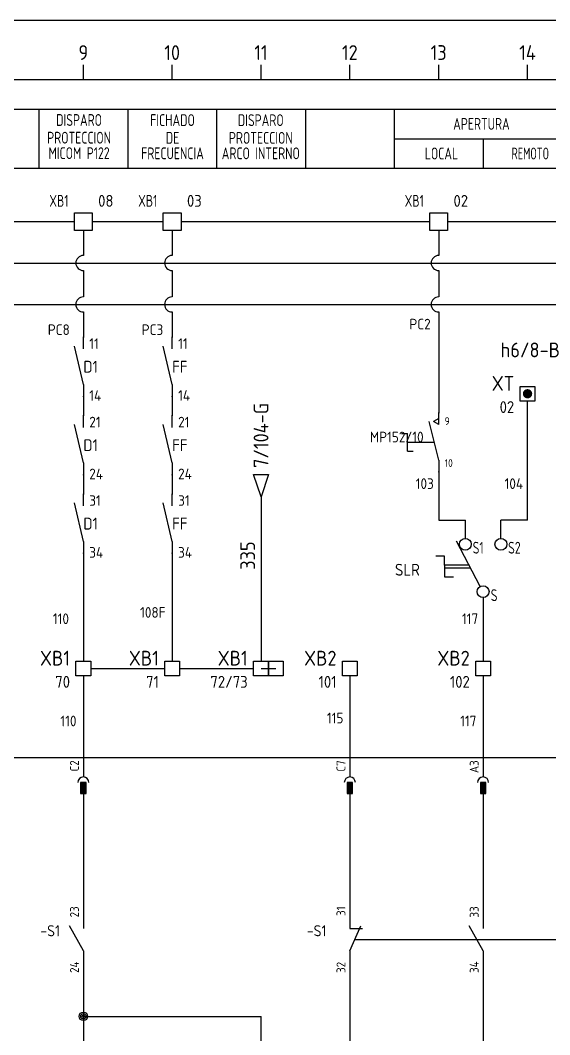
# Model space of a CAD drawing. Header units: millimetres. Extents: x 2272 to 7312, y -3839 to -3184.
# Drawn here: x 4098.4 to 4187.7, y -3366.9 to -3195.6 of the extents above; entities that cross this region are included whole.
import ezdxf
from ezdxf.enums import TextEntityAlignment as Align

# ---------------------------------------------------------------- set-up
doc = ezdxf.new("R2010")
doc.units = ezdxf.units.MM
for name, color, linetype in [('AUXILIAR', 30, 'Continuous'), ('CABLES', 3, 'Continuous'), ('LINK', 7, 'Continuous'), ('SYMS', 7, 'Continuous'), ('TAGS', 7, 'Continuous'), ('TERMS', 7, 'Continuous'), ('TEXTO', 3, 'Continuous'), ('TEXTOS', 3, 'Continuous'), ('WIRENO', 115, 'Continuous'), ('WIREREF', 51, 'Continuous'), ('XREF', 7, 'Continuous')]:
    doc.layers.add(name, color=color, linetype=linetype)
doc.styles.add('ROMANS', font='isocp3.shx')
doc.styles.add('style1', font='arial.ttf', dxfattribs={"height": 1})
doc.styles.add('style2', font='romab___.ttf', dxfattribs={"height": 1})
doc.styles.add('WD_IEC', font='ISOCP2.shx', dxfattribs={"width": 0.9, "height": 4})

# ---------------------------------------------------------------- blocks, each defined once
blk = doc.blocks.new('WDDOT')
for radius in [0.72, 0.449, 0.223]:
    blk.add_circle((0, 0), radius)
blk = doc.blocks.new('VC02JP1')
for p, q in [((0, 5), (0, 1.25)), ((0, -2.5), (0, -5))]:
    blk.add_line(p, q)
blk.add_lwpolyline([(0.62, 0), (-0.62, 0), (-0.62, -2.5), (0.62, -2.5)], close=True)
blk.add_arc((0, 0), 1.25, 0, 180)
blk.add_solid([(0.62, -2.5), (0.62, 0), (-0.62, -2.5), (-0.62, 0)])
at = {"style": 'WD_IEC'}
for tag, p in [('INST', (-5.25, 8)), ('LOC', (-5.25, 5)), ('TAG2', (-5.25, 2)), ('DESC1', (-5.25, -5.1)), ('DESC2', (-5.25, -8.1)), ('DESC3', (-5.25, -11.1))]:
    blk.add_attdef(tag, text='', height=2.5, dxfattribs=at).set_placement(p, align=Align.RIGHT)
blk.add_attdef('TERM01', text='', height=2, rotation=90, dxfattribs=at).set_placement((-1, 5), align=Align.RIGHT)
at = {"style": 'WD_IEC', "flags": 1}
for tag, p, height in [('X2TERM01', (0, 5), 0.32), ('X2TERMDESC01', (0, 4.48), 0.32), ('X4LINK', (-1.25, -1.25), 0.32), ('X1LINK', (1.25, -1.25), 0.32), ('FAMILY', (2.75, -4.25), 1), ('X8TERM01', (0, -5), 0.32), ('X8TERMDESC01', (0, -5.52), 0.32)]:
    blk.add_attdef(tag, p, '', height=height, dxfattribs=at)
blk = doc.blocks.new('VSW21')
for p, q in [((0, 7.5), (0, 2.5)), ((0, -2.5), (-3.125, 3.125)), ((0, -2.5), (0, -7.5))]:
    blk.add_line(p, q)
at = {"style": 'WD_IEC'}
for tag, p in [('INST', (-5.25, 7.75)), ('LOC', (-5.25, 4.25)), ('TAG2', (-5.25, 0.75)), ('XREF', (-5.25, -3.75)), ('DESC1', (-5.25, -7.6)), ('DESC2', (-5.25, -11.1)), ('DESC3', (-5.25, -14.6)), ('WDTAGALT', (-5, -18))]:
    blk.add_attdef(tag, text='', height=2.5, dxfattribs=at).set_placement(p, align=Align.RIGHT)
blk.add_attdef('TERM01', text='', height=2, rotation=90, dxfattribs=at).set_placement((-1, 7.5), align=Align.RIGHT)
at = {"style": 'WD_IEC', "flags": 1}
for tag, p, height in [('X2TERM01', (0, 7.5), 0.32), ('X4LINK', (-2, 0), 0.32), ('X1LINK', (-0.5, 0), 0.32), ('CONTACT', (4, -3.5), 1), ('FAMILY', (4, -5), 1), ('COMMON', (5.25, -4.75), 1), ('X8TERM02', (0, -7.5), 0.32)]:
    blk.add_attdef(tag, p, '', height=height, dxfattribs=at)
at = {"style": 'WD_IEC'}
blk.add_attdef('TERM02', (-1, -7.5), '', height=2, rotation=90, dxfattribs=at)
blk = doc.blocks.new('VSW22')
for p, q in [((0, 7.5), (0, 2.5)), ((0, -2.5), (2.5, 3.12)), ((0, 2.5), (2.87, 2.5)), ((0, -2.5), (0, -7.5))]:
    blk.add_line(p, q)
at = {"style": 'WD_IEC'}
for tag, p in [('INST', (-5.25, 7.75)), ('LOC', (-5.25, 4.25)), ('TAG2', (-5.25, 0.75)), ('XREF', (-5.25, -3.75)), ('DESC1', (-5.25, -7.6)), ('DESC2', (-5.25, -11.1)), ('DESC3', (-5.25, -14.6)), ('WDTAGALT', (-5.5, -17.62))]:
    blk.add_attdef(tag, text='', height=2.5, dxfattribs=at).set_placement(p, align=Align.RIGHT)
blk.add_attdef('TERM01', text='', height=2, rotation=90, dxfattribs=at).set_placement((-1, 7.5), align=Align.RIGHT)
at = {"style": 'WD_IEC', "flags": 1}
for tag, p, height in [('X2TERM01', (0, 7.5), 0.32), ('X4LINK', (-2, 0), 0.32), ('X1LINK', (1.11, 0), 0.32), ('CONTACT', (4, -3.5), 1), ('FAMILY', (4, -5), 1), ('COMMON', (5.25, -4.75), 1), ('X8TERM02', (0, -7.5), 0.32)]:
    blk.add_attdef(tag, p, '', height=height, dxfattribs=at)
at = {"style": 'WD_IEC'}
blk.add_attdef('TERM02', (-1, -7.5), '', height=2, rotation=90, dxfattribs=at)
blk = doc.blocks.new('VT0001')
for p, q in [((-1.25, -1.25), (-1.25, 1.25)), ((-1.25, 1.25), (1.25, 1.25)), ((1.25, 1.25), (1.25, -1.25)), ((1.25, -1.25), (-1.25, -1.25))]:
    blk.add_line(p, q)
at = {"style": 'WD_IEC', "flags": 1}
for tag, p, height in [('ASSYCODE', (2.75, 10.75), 1), ('CATDESC', (2.75, 9.25), 1), ('MFG', (2.75, 7.25), 1.5), ('CAT', (2.75, 4.75), 1.5), ('X2PIN01', (0, 2.25), 0.25), ('X2TERMDESC01', (0, 1.75), 0.4), ('X4PIN01', (-1.25, 1), 0.25), ('X4TERM01', (-1.25, 0), 0.25), ('X4TERMDESC01', (-1.25, 0.5), 0.4), ('STRIPSEQ', (0, 0), 0.025), ('X2TERM01', (0, 1.25), 0.25), ('X8PIN01', (0, -0.25), 0.25), ('X1PIN01', (1.25, 1), 0.25), ('X1TERM01', (1.25, 0), 0.25), ('X1TERMDESC01', (1.25, 0.5), 0.4), ('LINKTERM', (0, -0.04), 0.025), ('X8TERM01', (0, -1.25), 0.25), ('X8TERMDESC01', (0, -0.75), 0.4)]:
    blk.add_attdef(tag, p, '', height=height, dxfattribs=at)
at = {"style": 'WD_IEC'}
for tag, p in [('INST', (-2.25, 6.5)), ('LOC', (-2.25, 3.5)), ('DESC1', (-2.25, -6.25)), ('DESC2', (-2.25, -9.25)), ('DESC3', (-2.25, -12.25))]:
    blk.add_attdef(tag, text='', height=2.5, dxfattribs=at).set_placement(p, align=Align.RIGHT)
at = {"style": 'WD_IEC', "flags": 8}
for tag, height, p in [('TAGSTRIP', 2.5, (-2.25, 0.5)), ('TERM01', 2, (-2.25, -3.25))]:
    blk.add_attdef(tag, text='', height=height, dxfattribs=at).set_placement(p, align=Align.RIGHT)
blk = doc.blocks.new('Selec-Inv')
at = {"color": 1, "linetype": 'Continuous'}
blk.add_line((-0.47, 0.88), (-4.5, 8.5), dxfattribs=at)
at = {"linetype": 'Continuous'}
for p, q in [((-6.5, 6), (-8, 6)), ((-6.5, 4.5), (-6.5, 6)), ((-6.5, 4.5), (-6.5, 2.5)), ((-2.38, 4.5), (-6.5, 4.5)), ((-6.5, 4), (-2.12, 4)), ((-6.5, 2.5), (-5, 2.5))]:
    blk.add_line(p, q, dxfattribs=at)
for centre in [(-3, 8), (3, 8), (0, 0)]:
    blk.add_circle(centre, 1, dxfattribs=at)
blk = doc.blocks.new('IARRASV')
at = {"color": 0, "linetype": 'Continuous'}
for p, q in [((0, -2), (0, 0)), ((0, -8), (-1.63, -1.5)), ((0, -2), (0, 0)), ((0, -8), (0, -10)), ((0, -8), (0, -10))]:
    blk.add_line(p, q, dxfattribs=at)
at = {"color": 7, "linetype": 'Continuous'}
for p, q in [((0, -1), (-0.87, -1.5)), ((0, -2), (-0.87, -1.5)), ((0, -2), (0, -1)), ((-6.29, -3.5), (-5.29, -3.5)), ((-5.29, -6.5), (-5.29, -3.5)), ((-0.79, -5), (-5.29, -5)), ((-5.29, -6.5), (-4.29, -6.5))]:
    blk.add_line(p, q, dxfattribs=at)
at = {"color": 0, "linetype": 'Continuous'}
for p in [(0, 0), (0, -10)]:
    blk.add_point(p, dxfattribs=at)
at = {"color": 7, "linetype": 'Continuous', "style": 'ROMANS', "flags": 1}
blk.add_attdef('ESPACIO', text='', height=1.8, dxfattribs=at).set_placement((0, 0), align=Align.CENTER)
at = {"color": 7, "linetype": 'Continuous', "style": 'ROMANS'}
for tag, height, p in [('X1', 1.3, (1, -1.41)), ('NOMBRE', 1.8, (0, -4.53)), ('X2', 1.3, (1, -8.5))]:
    blk.add_attdef(tag, text='', height=height, dxfattribs=at).set_placement(p, align=Align.MIDDLE_LEFT)
blk = doc.blocks.new('WD_WNV')
at = {"linetype": 'Continuous', "style": 'WD_IEC', "width": 0.8}
blk.add_attdef('WIRENO', text='', height=2.5, dxfattribs=at).set_placement((-1.6, 0), align=Align.MIDDLE_RIGHT)
at = {"style": 'WD_IEC', "flags": 1}
for tag, p in [('W08USER', (-1, 0.375)), ('W04USER', (-1, 0.875)), ('W05USER', (-1, 0.75)), ('W09USER', (-1, 0.25)), ('W03USER', (-1, 1)), ('W06USER', (-1, 0.625)), ('W07USER', (-1, 0.5)), ('W02USER', (-1, 1.125)), ('W01USER', (-1, 1.25)), ('W10USER', (-1, 0.125))]:
    blk.add_attdef(tag, text='', height=0.08, dxfattribs=at).set_placement(p, align=Align.CENTER)
blk = doc.blocks.new('*U48')
blk.add_lwpolyline([(-1.5, 3), (1.5, 3), (1.5, 0), (-1.5, 0)], close=True)
at = {"style": 'ROMANS', "width": 0.8}
blk.add_attdef('XA', text='', height=2, dxfattribs=at).set_placement((-2.5, 4), align=Align.RIGHT)
at = {"layer": 'TEXTO', "style": 'ROMANS'}
blk.add_attdef('BORNE', (2.5, 4), '', height=2, dxfattribs=at)
blk = doc.blocks.new('HA1S4')
blk.add_lwpolyline([(0, -3.75), (-1.25, 0), (1.25, 0)], close=True)
at = {"style": 'WD_IEC', "flags": 8}
blk.add_attdef('WIRENO', (-1, 1.25), '', height=2.5, rotation=90, dxfattribs=at)
at = {"style": 'WD_IEC'}
blk.add_attdef('DESC1', text='', height=2.5, rotation=90, dxfattribs=at).set_placement((1, 1.25), align=Align.TOP_LEFT)
at = {"style": 'WD_IEC', "flags": 1}
blk.add_attdef('X2TERM01', (0, 0), '', height=0.32, dxfattribs=at)
blk.add_attdef('SIGCODE', text='', height=1, dxfattribs=at).set_placement((-2.5, -3.2), align=Align.RIGHT)
at = {"style": 'WD_IEC'}
blk.add_attdef('XREF', text='', height=2.5, rotation=90, dxfattribs=at).set_placement((0, -5), align=Align.MIDDLE_RIGHT)
blk = doc.blocks.new('*U152')
blk.add_lwpolyline([(-1.5, 3), (1.5, 3), (1.5, 0), (-1.5, 0)], close=True)
at = {"style": 'ROMANS', "width": 0.8}
blk.add_attdef('XA', text='', height=2, dxfattribs=at).set_placement((-2.5, 4), align=Align.RIGHT)
at = {"layer": 'TEXTO', "style": 'ROMANS'}
blk.add_attdef('BORNE', (2.5, 4), '', height=2, dxfattribs=at)
blk = doc.blocks.new('CASV')
at = {"linetype": 'Continuous'}
for p, q in [((0, -2), (0, 0)), ((0, -8), (-1.5, -1.5)), ((0, -8), (0, -10))]:
    blk.add_line(p, q, dxfattribs=at)
for p in [(0, 0), (0, -10)]:
    blk.add_point(p, dxfattribs=at)
at = {"linetype": 'Continuous', "style": 'ROMANS'}
for tag, height, p in [('X1', 1.8, (1, -2)), ('NOMBRE', 2, (0, -5)), ('X2', 1.8, (1, -8))]:
    blk.add_attdef(tag, text='', height=height, dxfattribs=at).set_placement(p, align=Align.MIDDLE_LEFT)
blk = doc.blocks.new('A3-Funcional')
at = {"color": 1, "linetype": 'Continuous'}
blk.add_line((25, 287), (410, 287), dxfattribs=at)
at = {"color": 11}
blk.add_lwpolyline([(0, 0), (0, 297), (420, 297), (420, 0)], close=True, dxfattribs=at)
at = {"layer": 'TEXTOS', "color": 3}
for p, q in [((157.5, 287), (157.5, 289.5)), ((172.5, 287), (172.5, 289.5)), ((187.5, 287), (187.5, 289.5)), ((202.5, 287), (202.5, 289.5)), ((217.5, 287), (217.5, 289.5)), ((232.5, 287), (232.5, 289.5))]:
    blk.add_line(p, q, dxfattribs=at)
at = {"layer": 'TEXTOS', "color": 3, "style": 'ROMANS'}
for s, p in [('9', (157.5, 290.3)), ('10', (172.5, 290.3)), ('11', (187.5, 290.3)), ('12', (202.5, 290.3)), ('13', (217.5, 290.3)), ('14', (232.5, 290.3))]:
    blk.add_text(s, height=2.5, dxfattribs=at).set_placement(p, align=Align.CENTER)
at = {"layer": 'TEXTOS', "color": 7, "linetype": 'Continuous', "style": 'style2', "width": 0.8}
blk.add_attdef('CLIENTE', (295.02, 31.81), '', height=3.5, dxfattribs=at)
at = {"layer": 'TEXTOS', "color": 7, "style": 'style2'}
blk.add_attdef('NºOBRA', text='', height=4, dxfattribs=at).set_placement((380.19, 28), align=Align.CENTER)
at = {"layer": 'TEXTOS', "style": 'ROMANS'}
for tag, p in [('04/01/01', (204.48, 27.37)), ('NAMEDIB', (224.48, 27.33)), ('FECHREV', (204.48, 20.11)), ('NAMEREV', (224.48, 20.1)), ('FECHAPR', (204.48, 12.61)), ('NAMEAPR', (224.48, 12.6))]:
    blk.add_attdef(tag, text='', height=2, dxfattribs=at).set_placement(p, align=Align.CENTER)
at = {"layer": 'TEXTOS', "color": 7, "style": 'style1'}
blk.add_attdef('OBRA', (295.02, 26.8), '', height=2.5, dxfattribs=at)
at = {"layer": 'TEXTOS', "color": 7, "linetype": 'Continuous', "style": 'style1'}
for tag, p in [('0/0', (403.7, 28)), ('1088-01MP01', (379.98, 18.5)), ('REVCLIENTE', (403.7, 18.5)), ('1088-01MP01', (379.98, 11.43)), ('REV', (403.7, 11.19))]:
    blk.add_attdef(tag, text='', height=2.5, dxfattribs=at).set_placement(p, align=Align.CENTER)
at = {"layer": 'TEXTOS', "color": 7, "style": 'style1', "width": 0.85}
for tag, p in [('DESCRIPCION1', (332.01, 20.37)), ('DESCRIPCION2', (332.01, 16.29)), ('DESCRIPCION3', (332.01, 12.18))]:
    blk.add_attdef(tag, text='', height=2.5, dxfattribs=at).set_placement(p, align=Align.CENTER)

msp = doc.modelspace()

# ---------------------------------------------------------------- hatches: boundary and pattern name
h = msp.add_hatch(color=5)
h.dxf.hatch_style = 1
h.set_gradient(color1=(0, 0, 255), one_color=1, tint=1)
edge = h.paths.add_edge_path()
edge.add_arc((4184, -3258.64), 0.793, 0, 360)

# ---------------------------------------------------------------- linework, layer by layer
at = {"color": 3}
for p, q in [((3996.5, -3210.56), (4349, -3210.56)), ((4101.5, -3210.56), (4101.5, -3220.56)), ((4116.5, -3210.56), (4116.5, -3220.56)), ((4131.5, -3210.56), (4131.5, -3220.56)), ((4146.5, -3210.56), (4146.5, -3220.56)), ((4161.5, -3210.56), (4161.5, -3220.56)), ((4161.5, -3210.56), (4161.5, -3220.56)), ((4161.5, -3215.56), (4289, -3215.56)), ((4176.5, -3215.56), (4176.5, -3220.56)), ((4176.5, -3215.56), (4176.5, -3220.56)), ((3996.5, -3220.56), (4349, -3220.56))]:
    msp.add_line(p, q, dxfattribs=at)
for p, q in [((4109, -3231.06), (4109, -3235.29)), ((4124, -3231.06), (4124, -3235.29)), ((4169, -3231.06), (4169, -3235.29)), ((4109, -3237.83), (4109, -3242.29)), ((4124, -3237.83), (4124, -3242.29)), ((4169, -3237.83), (4169, -3242.29)), ((4109, -3244.83), (4109, -3249.08)), ((4124, -3244.83), (4124, -3249.08)), ((4169, -3244.83), (4169, -3261.85)), ((4109, -3259.08), (4109, -3262.33)), ((4124, -3259.08), (4124, -3262.33)), ((4184, -3279.97), (4184, -3259.89)), ((4109, -3272.33), (4109, -3275.58)), ((4124, -3272.33), (4124, -3275.58)), ((4169, -3271.85), (4169, -3279.97)), ((4139, -3276.05), (4139, -3303.81)), ((4169, -3279.97), (4173.5, -3279.97)), ((4173.5, -3283.07), (4173.5, -3279.97)), ((4184, -3279.97), (4179.5, -3279.97)), ((4179.5, -3283.07), (4179.5, -3279.97)), ((4109, -3285.58), (4109, -3303.81)), ((4124, -3285.58), (4124, -3303.81)), ((4176.5, -3293.07), (4176.5, -3303.81)), ((4110.25, -3305.06), (4122.75, -3305.06)), ((4125.25, -3305.06), (4137.75, -3305.06)), ((4139, -3305.06), (4141.5, -3305.06)), ((4109, -3306.31), (4109, -3320.56)), ((4154, -3306.31), (4154, -3320.56)), ((4176.5, -3306.31), (4176.5, -3320.56)), ((4109, -3328.06), (4109, -3345.23)), ((4154, -3328.06), (4154, -3345.23)), ((4176.5, -3328.06), (4176.5, -3345.23)), ((4109, -3356.48), (4109, -3372.18)), ((4154, -3356.48), (4154, -3370.81)), ((4176.5, -3356.48), (4176.5, -3370.81)), ((4109, -3363.81), (4139, -3363.81)), ((4139, -3370.81), (4139, -3363.81))]:
    msp.add_line(p, q)
for centre in [(4109, -3236.56), (4124, -3236.56), (4169, -3236.56), (4109, -3243.56), (4124, -3243.56), (4169, -3243.56)]:
    msp.add_arc(centre, 1.27, 90, 270)
at = {"layer": 'AUXILIAR'}
for p, q in [((4035.5, -3229.56), (4107.5, -3229.56)), ((4110.5, -3229.56), (4122.5, -3229.56)), ((4125.5, -3229.56), (4167.5, -3229.56)), ((4170.5, -3229.56), (4356.5, -3229.56)), ((3981.5, -3236.56), (4205, -3236.56)), ((3981.5, -3243.56), (4221.3, -3243.56))]:
    msp.add_line(p, q, dxfattribs=at)
msp.add_lwpolyline([(4350.57, -3381.25), (4116.5, -3381.25), (4116.5, -3423.56), (3981.5, -3423.56), (3981.5, -3320.06), (4350.57, -3320.06)], dxfattribs=at)
at = {"layer": 'LINK'}
for points in [[(4154.84, -3350.85), (4178.24, -3350.85)], [(4178.24, -3350.85), (4209.39, -3350.85)]]:
    msp.add_lwpolyline(points, dxfattribs=at)

# ---------------------------------------------------------------- block references
for name, p in [('A3-Funcional', (3951.5, -3492.56)), ('Selec-Inv', (4176.5, -3292.07))]:
    msp.add_blockref(name, p)
for name, p, values in [('*U152', (4109, -3231.06), {'XA': 'XB1', 'BORNE': '08'}), ('*U48', (4124, -3231.06), {'XA': 'XB1', 'BORNE': '03'}), ('*U48', (4169, -3231.06), {'XA': 'XB1', 'BORNE': '02'})]:
    msp.add_blockref(name, p).add_auto_attribs(values)
ref = msp.add_blockref('CASV', (4109, -3249.08))
ref.add_attrib('X1', '11', dxfattribs={"linetype": 'Continuous', "height": 1.8, "style": 'ROMANS'}).set_placement((4110, -3250.18), align=Align.MIDDLE_LEFT)
ref.add_attrib('X2', '14', dxfattribs={"linetype": 'Continuous', "height": 1.8, "style": 'ROMANS'}).set_placement((4110, -3258.94), align=Align.MIDDLE_LEFT)
ref.add_attrib('NOMBRE', 'D1', dxfattribs={"linetype": 'Continuous', "height": 2, "style": 'ROMANS'}).set_placement((4109, -3254.08), align=Align.MIDDLE_LEFT)
ref = msp.add_blockref('CASV', (4124, -3249.08))
ref.add_attrib('X1', '11', dxfattribs={"linetype": 'Continuous', "height": 1.8, "style": 'ROMANS'}).set_placement((4125, -3250.18), align=Align.MIDDLE_LEFT)
ref.add_attrib('X2', '14', dxfattribs={"linetype": 'Continuous', "height": 1.8, "style": 'ROMANS'}).set_placement((4125, -3258.94), align=Align.MIDDLE_LEFT)
ref.add_attrib('NOMBRE', 'FF', dxfattribs={"linetype": 'Continuous', "height": 2, "style": 'ROMANS'}).set_placement((4124, -3254.08), align=Align.MIDDLE_LEFT)
ref = msp.add_blockref('CASV', (4109, -3262.33))
ref.add_attrib('X1', '21', dxfattribs={"linetype": 'Continuous', "height": 1.8, "style": 'ROMANS'}).set_placement((4110, -3263.43), align=Align.MIDDLE_LEFT)
ref.add_attrib('X2', '24', dxfattribs={"linetype": 'Continuous', "height": 1.8, "style": 'ROMANS'}).set_placement((4110, -3272.19), align=Align.MIDDLE_LEFT)
ref.add_attrib('NOMBRE', 'D1', dxfattribs={"linetype": 'Continuous', "height": 2, "style": 'ROMANS'}).set_placement((4109, -3267.33), align=Align.MIDDLE_LEFT)
ref = msp.add_blockref('CASV', (4124, -3262.33))
ref.add_attrib('X1', '21', dxfattribs={"linetype": 'Continuous', "height": 1.8, "style": 'ROMANS'}).set_placement((4125, -3263.43), align=Align.MIDDLE_LEFT)
ref.add_attrib('X2', '24', dxfattribs={"linetype": 'Continuous', "height": 1.8, "style": 'ROMANS'}).set_placement((4125, -3272.19), align=Align.MIDDLE_LEFT)
ref.add_attrib('NOMBRE', 'FF', dxfattribs={"linetype": 'Continuous', "height": 2, "style": 'ROMANS'}).set_placement((4124, -3267.33), align=Align.MIDDLE_LEFT)
ref = msp.add_blockref('IARRASV', (4169, -3261.85))
ref.add_attrib('NOMBRE', '                 MP152/10', dxfattribs={"layer": 'TEXTOS', "linetype": 'Continuous', "height": 1.8, "style": 'ROMANS'}).set_placement((4139.88, -3265.95), align=Align.MIDDLE_LEFT)
ref.add_attrib('X1', '9', dxfattribs={"layer": 'TEXTOS', "linetype": 'Continuous', "height": 1.3, "style": 'ROMANS'}).set_placement((4170, -3263.26), align=Align.MIDDLE_LEFT)
ref.add_attrib('X2', '10', dxfattribs={"layer": 'TEXTOS', "linetype": 'Continuous', "height": 1.3, "style": 'ROMANS'}).set_placement((4170, -3270.35), align=Align.MIDDLE_LEFT)
ref = msp.add_blockref('CASV', (4109, -3275.58))
ref.add_attrib('X1', '31', dxfattribs={"linetype": 'Continuous', "height": 1.8, "style": 'ROMANS'}).set_placement((4110, -3276.68), align=Align.MIDDLE_LEFT)
ref.add_attrib('X2', '34', dxfattribs={"linetype": 'Continuous', "height": 1.8, "style": 'ROMANS'}).set_placement((4110, -3285.44), align=Align.MIDDLE_LEFT)
ref.add_attrib('NOMBRE', 'D1', dxfattribs={"linetype": 'Continuous', "height": 2, "style": 'ROMANS'}).set_placement((4109, -3280.58), align=Align.MIDDLE_LEFT)
ref = msp.add_blockref('CASV', (4124, -3275.58))
ref.add_attrib('X1', '31', dxfattribs={"linetype": 'Continuous', "height": 1.8, "style": 'ROMANS'}).set_placement((4125, -3276.68), align=Align.MIDDLE_LEFT)
ref.add_attrib('X2', '34', dxfattribs={"linetype": 'Continuous', "height": 1.8, "style": 'ROMANS'}).set_placement((4125, -3285.44), align=Align.MIDDLE_LEFT)
ref.add_attrib('NOMBRE', 'FF', dxfattribs={"linetype": 'Continuous', "height": 2, "style": 'ROMANS'}).set_placement((4124, -3280.58), align=Align.MIDDLE_LEFT)
at = {"layer": 'SYMS'}
ref = msp.add_blockref('HA1S4', (4191.54, -3251.24), dxfattribs=dict(at, rotation=90))
ref.add_attrib('XREF', 'h6/8-B', dxfattribs={"layer": 'XREF', "height": 2.5, "style": 'WD_IEC'}).set_placement((4179.44, -3251.24), align=Align.MIDDLE_LEFT)
ref.add_attrib('WIRENO', '150', dxfattribs={"layer": 'WIREREF', "height": 2.5, "style": 'WD_IEC', "flags": 8}).set_placement((4199.87, -3252.24), align=Align.BOTTOM_CENTER)
ref = msp.add_blockref('VT0001', (4184, -3258.64), dxfattribs=at)
ref.add_attrib('TERM01', '02', dxfattribs={"layer": 'TERMS', "height": 2, "style": 'WD_IEC', "flags": 8}).set_placement((4181.75, -3261.89), align=Align.RIGHT)
ref.add_attrib('TAGSTRIP', 'XT', dxfattribs={"layer": 'TAGS', "height": 2.5, "style": 'WD_IEC', "flags": 8}).set_placement((4181.75, -3258.14), align=Align.RIGHT)
ref = msp.add_blockref('HA1S4', (4139, -3272.3), dxfattribs=at)
ref.add_attrib('XREF', '7/104-G', dxfattribs={"layer": 'XREF', "height": 2.5, "rotation": 90, "style": 'WD_IEC'}).set_placement((4139, -3260.2), align=Align.MIDDLE_RIGHT)
ref.add_attrib('WIRENO', '335', (4138, -3288.38), dxfattribs={"layer": 'WIREREF', "height": 2.5, "rotation": 90, "style": 'WD_IEC', "flags": 8})
ref = msp.add_blockref('VT0001', (4109, -3305.06), dxfattribs=at)
ref.add_attrib('TERM01', '70', dxfattribs={"layer": 'TERMS', "height": 2, "style": 'WD_IEC', "flags": 8}).set_placement((4106.75, -3308.31), align=Align.RIGHT)
ref.add_attrib('TAGSTRIP', 'XB1', dxfattribs={"layer": 'TAGS', "height": 2.5, "style": 'WD_IEC', "flags": 8}).set_placement((4106.75, -3304.56), align=Align.RIGHT)
ref = msp.add_blockref('VT0001', (4124, -3305.06), dxfattribs=at)
ref.add_attrib('TERM01', '71', dxfattribs={"layer": 'TERMS', "height": 2, "style": 'WD_IEC', "flags": 8}).set_placement((4121.75, -3308.31), align=Align.RIGHT)
ref.add_attrib('TAGSTRIP', 'XB1', dxfattribs={"layer": 'TAGS', "height": 2.5, "style": 'WD_IEC', "flags": 8}).set_placement((4121.75, -3304.56), align=Align.RIGHT)
ref = msp.add_blockref('VT0001', (4139, -3305.06), dxfattribs=at)
ref.add_attrib('TERM01', '72/73', dxfattribs={"layer": 'TERMS', "height": 2, "style": 'WD_IEC', "flags": 8}).set_placement((4136.75, -3308.31), align=Align.RIGHT)
ref.add_attrib('TAGSTRIP', 'XB1', dxfattribs={"layer": 'TAGS', "height": 2.5, "style": 'WD_IEC', "flags": 8}).set_placement((4136.75, -3304.56), align=Align.RIGHT)
ref = msp.add_blockref('VT0001', (4154, -3305.06), dxfattribs=at)
ref.add_attrib('TERM01', '101', dxfattribs={"layer": 'TERMS', "height": 2, "style": 'WD_IEC', "flags": 8}).set_placement((4151.75, -3308.31), align=Align.RIGHT)
ref.add_attrib('TAGSTRIP', 'XB2', dxfattribs={"layer": 'TAGS', "height": 2.5, "style": 'WD_IEC', "flags": 8}).set_placement((4151.75, -3304.56), align=Align.RIGHT)
ref = msp.add_blockref('VT0001', (4176.5, -3305.06), dxfattribs=at)
ref.add_attrib('TERM01', '102', dxfattribs={"layer": 'TERMS', "height": 2, "style": 'WD_IEC', "flags": 8}).set_placement((4174.25, -3308.31), align=Align.RIGHT)
ref.add_attrib('TAGSTRIP', 'XB2', dxfattribs={"layer": 'TAGS', "height": 2.5, "style": 'WD_IEC', "flags": 8}).set_placement((4174.25, -3304.56), align=Align.RIGHT)
for name, p in [('VT0001', (4141.5, -3305.06)), ('WDDOT', (4109, -3363.81))]:
    msp.add_blockref(name, p, dxfattribs=at)
ref = msp.add_blockref('VC02JP1', (4109, -3324.31), dxfattribs=dict(at, xscale=0.75, yscale=0.75, zscale=0.75))
ref.add_attrib('TERM01', 'C2', dxfattribs={"layer": 'TERMS', "height": 1.5, "rotation": 90, "style": 'WD_IEC'}).set_placement((4108.25, -3320.56), align=Align.RIGHT)
ref = msp.add_blockref('VC02JP1', (4154, -3324.31), dxfattribs=dict(at, xscale=0.75, yscale=0.75, zscale=0.75))
ref.add_attrib('TERM01', 'C7', dxfattribs={"layer": 'TERMS', "height": 1.5, "rotation": 90, "style": 'WD_IEC'}).set_placement((4153.25, -3320.56), align=Align.RIGHT)
ref = msp.add_blockref('VC02JP1', (4176.5, -3324.31), dxfattribs=dict(at, xscale=0.75, yscale=0.75, zscale=0.75))
ref.add_attrib('TERM01', 'A3', dxfattribs={"layer": 'TERMS', "height": 1.5, "rotation": 90, "style": 'WD_IEC'}).set_placement((4175.75, -3320.56), align=Align.RIGHT)
ref = msp.add_blockref('VSW21', (4109, -3350.85), dxfattribs=dict(at, xscale=0.75, yscale=0.75, zscale=0.75))
ref.add_attrib('TERM02', '24', (4108.25, -3356.48), dxfattribs={"layer": 'TERMS', "height": 1.5, "rotation": 90, "style": 'WD_IEC'})
ref.add_attrib('TERM01', '23', dxfattribs={"layer": 'TERMS', "height": 1.5, "rotation": 90, "style": 'WD_IEC'}).set_placement((4108.25, -3345.23), align=Align.RIGHT)
ref.add_attrib('TAG2', '-S1', dxfattribs={"layer": 'TAGS', "height": 1.875, "style": 'WD_IEC'}).set_placement((4105.06, -3350.29), align=Align.RIGHT)
ref = msp.add_blockref('VSW22', (4154, -3350.85), dxfattribs=dict(at, xscale=0.75, yscale=0.75, zscale=0.75))
ref.add_attrib('TERM02', '32', (4153.25, -3356.48), dxfattribs={"layer": 'TERMS', "height": 1.5, "rotation": 90, "style": 'WD_IEC'})
ref.add_attrib('TERM01', '31', dxfattribs={"layer": 'TERMS', "height": 1.5, "rotation": 90, "style": 'WD_IEC'}).set_placement((4153.25, -3345.23), align=Align.RIGHT)
ref.add_attrib('TAG2', '-S1', dxfattribs={"layer": 'TAGS', "height": 1.875, "style": 'WD_IEC'}).set_placement((4150.06, -3350.29), align=Align.RIGHT)
ref = msp.add_blockref('VSW21', (4176.5, -3350.85), dxfattribs=dict(at, xscale=0.75, yscale=0.75, zscale=0.75))
ref.add_attrib('TERM02', '34', (4175.75, -3356.48), dxfattribs={"layer": 'TERMS', "height": 1.5, "rotation": 90, "style": 'WD_IEC'})
ref.add_attrib('TERM01', '33', dxfattribs={"layer": 'TERMS', "height": 1.5, "rotation": 90, "style": 'WD_IEC'}).set_placement((4175.75, -3345.23), align=Align.RIGHT)
at = {"layer": 'WIRENO'}
ref = msp.add_blockref('WD_WNV', (4178.2, -3285.65), dxfattribs=at)
ref.add_attrib('WIRENO', 'S1', dxfattribs={"color": 7, "linetype": 'Continuous', "height": 2, "style": 'WD_IEC', "width": 0.8}).set_placement((4176.6, -3285.65), align=Align.RIGHT)
ref = msp.add_blockref('WD_WNV', (4184.44, -3285.65), dxfattribs=at)
ref.add_attrib('WIRENO', 'S2', dxfattribs={"color": 7, "linetype": 'Continuous', "height": 2, "style": 'WD_IEC', "width": 0.8}).set_placement((4182.84, -3285.65), align=Align.RIGHT)
ref = msp.add_blockref('WD_WNV', (4180.53, -3293.67), dxfattribs=at)
ref.add_attrib('WIRENO', 'S', dxfattribs={"color": 7, "linetype": 'Continuous', "height": 2, "style": 'WD_IEC', "width": 0.8}).set_placement((4178.93, -3293.67), align=Align.RIGHT)

# ---------------------------------------------------------------- texts
at = {"color": 3, "style": 'ROMANS'}
for s, width, p in [('DISPARO', 0.8, (4108.28, -3212.4)), ('FICHADO', 0.8, (4124.06, -3212.42)), ('DISPARO', 0.8, (4138.96, -3212.43)), ('APERTURA', 0.8, (4176.22, -3213.06)), ('PROTECCION', 0.8, (4108.28, -3215.39)), ('DE', 0.8, (4124.06, -3215.41)), ('PROTECCION', 0.8, (4138.96, -3215.42)), ('MICOM P122', 0.8, (4108.28, -3218)), ('FRECUENCIA', 0.8, (4124.06, -3218.03)), ('ARCO INTERNO', 0.8, (4138.96, -3218.03)), ('LOCAL', 0.8, (4169.47, -3218.06)), ('REMOTO', 0.7, (4184.47, -3218.06))]:
    msp.add_text(s, height=2, dxfattribs=dict(at, width=width)).set_placement(p, align=Align.MIDDLE_CENTER)
at = {"layer": 'CABLES', "char_height": 1.8, "attachment_point": 7, "style": 'ROMANS'}
for s, insert in [('PC8', (4103, -3248.72)), ('PC3', (4118.86, -3248.72)), ('PC2', (4164.05, -3247.78)), ('103', (4165.12, -3274.73)), ('104', (4180.12, -3274.73)), ('108F', (4118.58, -3296.48)), ('110', (4103.85, -3297.55)), ('117', (4172.92, -3297.55)), ('110', (4105.12, -3314.82)), ('115', (4150.12, -3314.32)), ('117', (4172.62, -3314.82))]:
    msp.add_mtext_dynamic_manual_height_columns(s, width=6.7539, gutter_width=9, heights=[0], dxfattribs=dict(at, insert=insert))
at = {"layer": 'TEXTOS', "style": 'ROMANS'}
msp.add_text('SLR', height=2, dxfattribs=at).set_placement((4161.62, -3289.37))

doc.saveas('drawing.dxf')
